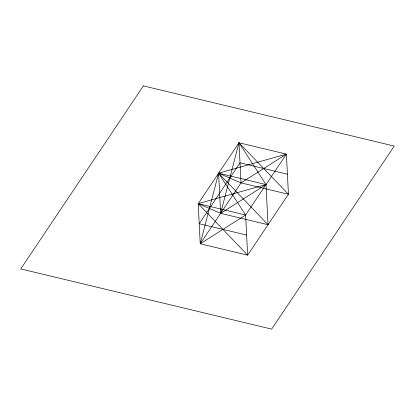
<?xml version="1.0" encoding="UTF-8"?>
<svg xmlns="http://www.w3.org/2000/svg" width="415" height="415" viewBox="0 0 415 415"><rect width="100%" height="100%" fill="white"/><g stroke="black" fill="none" stroke-linecap="round" stroke-linejoin="round"><path stroke-width="0.62" d="M200.232 243.781L218.596 173.19L286.402 154.121L288.435 194.267L247.641 255.158L200.232 243.781L198.199 203.635L238.993 142.744L286.402 154.121L245.607 215.012L200.232 243.781L241.027 182.896L286.402 154.121M245.607 215.012L198.199 203.635L247.641 255.158L245.607 215.012L218.596 173.19L266.005 184.566L198.199 203.635L220.63 213.336L238.993 142.744L288.435 194.267L241.027 182.896L218.596 173.19L220.63 213.336L268.038 224.712L266.005 184.566L238.993 142.744L241.027 182.896M220.63 213.336L266.005 184.566M287.419 174.196L240.01 162.82L199.216 223.706L246.624 235.082M218.596 173.19L268.038 224.712M143.377 85.889L20.75 268.92L271.623 329.111L394.25 146.08L143.377 85.889"/></g></svg>
